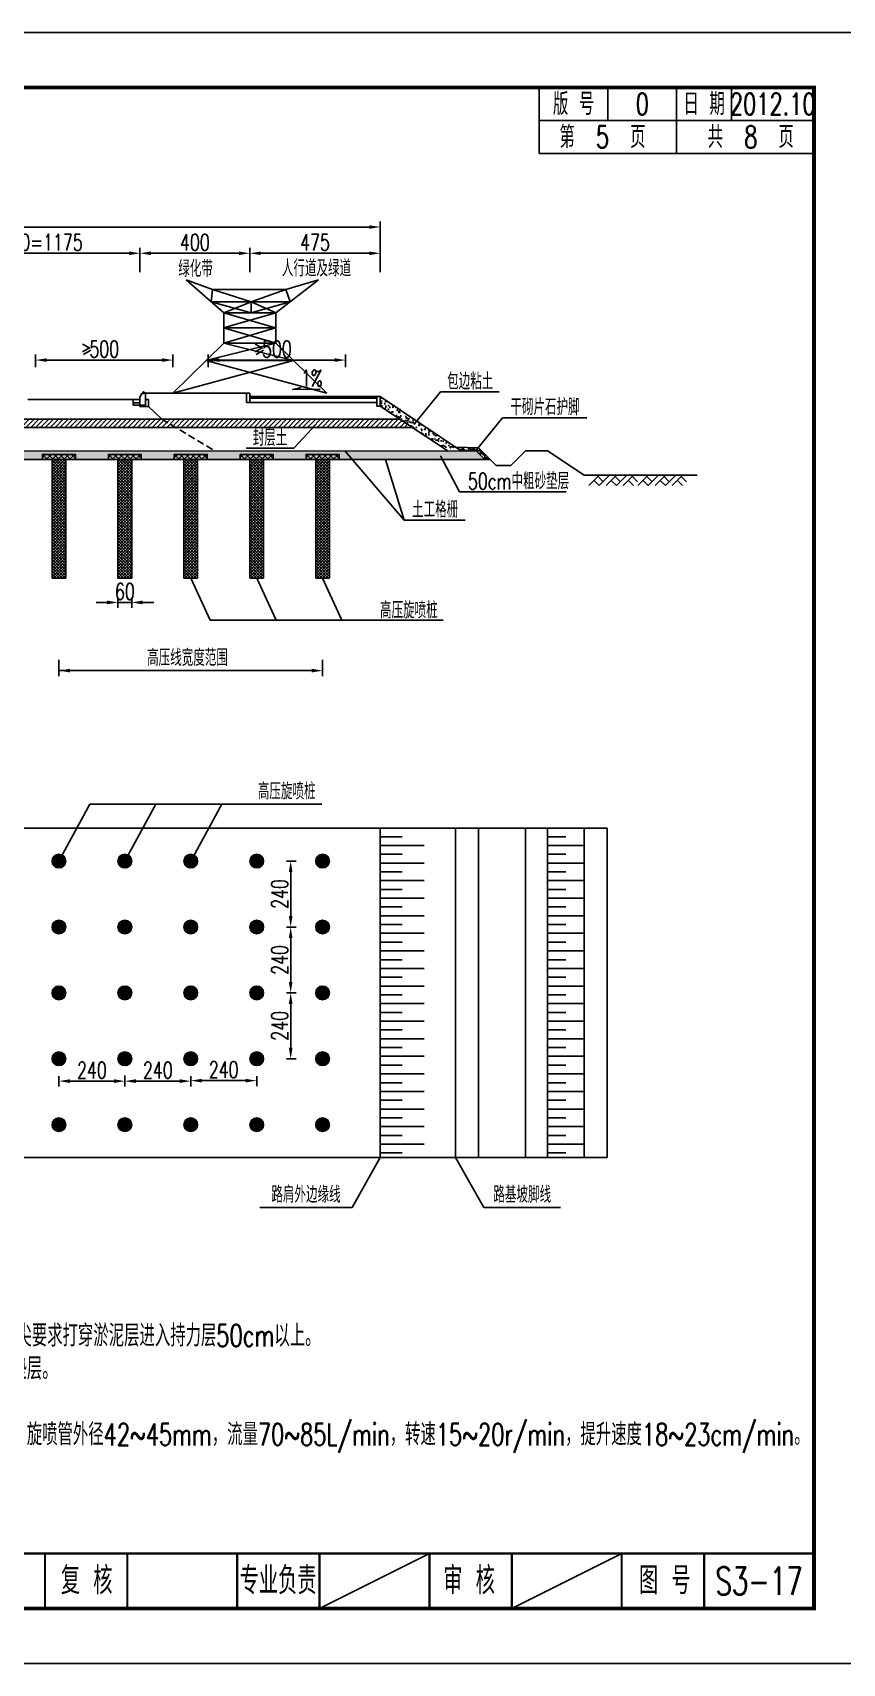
# Model space of a CAD drawing. Extents: x 216 to 3576, y 696 to 993.
# Drawn here: x 2163.7 to 2311.2, y 695.5 to 992.5 of the extents above; entities that cross this region are included whole.
import ezdxf
from ezdxf.enums import TextEntityAlignment as Align

# ---------------------------------------------------------------- set-up
doc = ezdxf.new("R2010")
doc.units = 0
doc.header["$LTSCALE"] = 5
doc.header["$PDMODE"] = 32
doc.header["$PDSIZE"] = 0.3
doc.linetypes.add('DASHED', pattern=[19.05, 12.7, -6.35])
doc.linetypes.add('RICAD_LTYPE1', pattern=[0])
doc.layers.get('0').update_dxf_attribs({"linetype": 'CONTINUOUS'})
doc.layers.get('DEFPOINTS').update_dxf_attribs({"linetype": 'RICAD_LTYPE1'})
for name, color, linetype in [('YOLLOW', 2, 'CONTINUOUS'), ('图框', 7, 'CONTINUOUS'), ('填充', 8, 'CONTINUOUS'), ('尺寸标注', 4, 'CONTINUOUS'), ('文字', 7, 'CONTINUOUS'), ('示坡线', 100, 'CONTINUOUS'), ('结构', 7, 'CONTINUOUS'), ('绿化', 3, 'CONTINUOUS'), ('道路结构', 7, 'CONTINUOUS')]:
    doc.layers.add(name, color=color, linetype=linetype)
doc.layers.add('标注', color=4, linetype='CONTINUOUS', lineweight=15)
doc.styles.get("Standard").update_dxf_attribs({"font": 'simplex1.shx', "width": 0.7, "bigfont": 'hztxt.shx'})
doc.dimstyles.new('比例1：200', dxfattribs={"dimtxt": 3, "dimasz": 2, "dimexe": 1, "dimexo": 1, "dimgap": 0.5, "dimtad": 1, "dimlfac": 20, "dimzin": 13, "dimdsep": 46, "dimtxsty": 'Standard', "dimcen": -0.09, "dimclrd": 256, "dimclre": 256, "dimclrt": 7, "dimaunit": 1, "dimadec": 0, "dimazin": 0, "dimtfac": 0.0005, "dimtix": 1, "dimtmove": 2, "dimatfit": 3, "dimfxl": 0, "dimtolj": 1, "dimtzin": 13, "dimarcsym": 0})
pattern_1 = [(45, (837.52273, 290.15606), (-0.26516504, 0.26516504), []), (135, (837.52273, 290.15606), (-0.26516504, -0.26516504), [])]

# ---------------------------------------------------------------- blocks, each defined once
blk = doc.blocks.new('*D7')
at = {"layer": 'DEFPOINTS', "color": 0}
for p in [(2183.29, 952.34), (2124.54, 947.89), (2183.29, 947.89)]:
    blk.add_point(p, dxfattribs=at)
at = {"layer": '标注', "lineweight": -2}
for p, q in [((2124.54, 948.89), (2124.54, 953.34)), ((2126.54, 952.34), (2181.29, 952.34)), ((2183.29, 948.89), (2183.29, 953.34))]:
    blk.add_line(p, q, dxfattribs=at)
at = {"layer": '标注'}
for points in [[(2126.54, 952.67), (2126.54, 952.01), (2124.54, 952.34)], [(2181.29, 952.67), (2181.29, 952.01), (2183.29, 952.34)]]:
    blk.add_solid(points, dxfattribs=at)
at = {"layer": '标注', "color": 7, "insert": (2153.91, 954.34), "char_height": 3, "attachment_point": 5}
blk.add_mtext('\\A1;50+2x350+375+50=1175', dxfattribs=at)
blk = doc.blocks.new('*D8')
at = {"layer": 'DEFPOINTS', "color": 0}
for p in [(2227.04, 957.12), (2002.04, 947.89), (2227.04, 947.89)]:
    blk.add_point(p, dxfattribs=at)
at = {"layer": '标注', "lineweight": -2}
for p, q in [((2002.04, 951.12), (2002.04, 958.12)), ((2004.04, 957.12), (2225.04, 957.12)), ((2227.04, 951.12), (2227.04, 958.12))]:
    blk.add_line(p, q, dxfattribs=at)
at = {"layer": '标注'}
for points in [[(2004.04, 957.45), (2004.04, 956.79), (2002.04, 957.12)], [(2225.04, 957.45), (2225.04, 956.79), (2227.04, 957.12)]]:
    blk.add_solid(points, dxfattribs=at)
at = {"layer": '标注', "color": 7, "insert": (2114.54, 959.12), "char_height": 3, "attachment_point": 5}
blk.add_mtext('\\A1;道路总宽45m', dxfattribs=at)
blk = doc.blocks.new('*D9')
at = {"layer": 'DEFPOINTS', "color": 0}
for p in [(2203.29, 952.34), (2203.29, 947.89), (2227.04, 947.89)]:
    blk.add_point(p, dxfattribs=at)
at = {"layer": '标注', "lineweight": -2}
for p, q in [((2203.29, 948.89), (2203.29, 953.34)), ((2225.04, 952.34), (2205.29, 952.34)), ((2227.04, 948.89), (2227.04, 953.34))]:
    blk.add_line(p, q, dxfattribs=at)
at = {"layer": '标注'}
for points in [[(2205.29, 952.67), (2205.29, 952.01), (2203.29, 952.34)], [(2225.04, 952.67), (2225.04, 952.01), (2227.04, 952.34)]]:
    blk.add_solid(points, dxfattribs=at)
at = {"layer": '标注', "color": 7, "insert": (2215.16, 954.34), "char_height": 3, "attachment_point": 5}
blk.add_mtext('\\A1;475', dxfattribs=at)
blk = doc.blocks.new('*D10')
at = {"layer": 'DEFPOINTS', "color": 0}
for p in [(2183.29, 952.34), (2183.29, 947.89), (2203.29, 947.89)]:
    blk.add_point(p, dxfattribs=at)
at = {"layer": '标注', "lineweight": -2}
for p, q in [((2183.29, 948.89), (2183.29, 953.34)), ((2201.29, 952.34), (2185.29, 952.34)), ((2203.29, 948.89), (2203.29, 953.34))]:
    blk.add_line(p, q, dxfattribs=at)
at = {"layer": '标注'}
for points in [[(2185.29, 952.67), (2185.29, 952.01), (2183.29, 952.34)], [(2201.29, 952.67), (2201.29, 952.01), (2203.29, 952.34)]]:
    blk.add_solid(points, dxfattribs=at)
at = {"layer": '标注', "color": 7, "insert": (2193.29, 954.34), "char_height": 3, "attachment_point": 5}
blk.add_mtext('\\A1;400', dxfattribs=at)
blk = doc.blocks.new('*D76')
at = {"layer": 'DEFPOINTS', "color": 0}
for p in [(2208.96, 841.64), (2208.96, 829.64), (2210.73, 829.64)]:
    blk.add_point(p, dxfattribs=at)
at = {"layer": '尺寸标注', "lineweight": -2}
for p, q in [((2209.96, 841.64), (2211.73, 841.64)), ((2210.73, 839.64), (2210.73, 831.64)), ((2209.96, 829.64), (2211.73, 829.64))]:
    blk.add_line(p, q, dxfattribs=at)
at = {"layer": '尺寸标注'}
for points in [[(2210.39, 839.64), (2211.06, 839.64), (2210.73, 841.64)], [(2210.39, 831.64), (2211.06, 831.64), (2210.73, 829.64)]]:
    blk.add_solid(points, dxfattribs=at)
at = {"layer": '尺寸标注', "color": 7, "insert": (2208.73, 835.64), "char_height": 3, "attachment_point": 5, "rotation": 90}
blk.add_mtext('\\A1;240', dxfattribs=at)
blk = doc.blocks.new('*D77')
at = {"layer": 'DEFPOINTS', "color": 0}
for p in [(2208.96, 829.64), (2208.96, 817.64), (2210.73, 817.64)]:
    blk.add_point(p, dxfattribs=at)
at = {"layer": '尺寸标注', "lineweight": -2}
for p, q in [((2209.96, 829.64), (2211.73, 829.64)), ((2210.73, 827.64), (2210.73, 819.64)), ((2209.96, 817.64), (2211.73, 817.64))]:
    blk.add_line(p, q, dxfattribs=at)
at = {"layer": '尺寸标注'}
for points in [[(2210.39, 827.64), (2211.06, 827.64), (2210.73, 829.64)], [(2210.39, 819.64), (2211.06, 819.64), (2210.73, 817.64)]]:
    blk.add_solid(points, dxfattribs=at)
at = {"layer": '尺寸标注', "color": 7, "insert": (2208.73, 823.64), "char_height": 3, "attachment_point": 5, "rotation": 90}
blk.add_mtext('\\A1;240', dxfattribs=at)
blk = doc.blocks.new('*D78')
at = {"layer": 'DEFPOINTS', "color": 0}
for p in [(2208.96, 817.64), (2208.96, 805.64), (2210.73, 805.64)]:
    blk.add_point(p, dxfattribs=at)
at = {"layer": '尺寸标注', "lineweight": -2}
for p, q in [((2209.96, 817.64), (2211.73, 817.64)), ((2210.73, 815.64), (2210.73, 807.64)), ((2209.96, 805.64), (2211.73, 805.64))]:
    blk.add_line(p, q, dxfattribs=at)
at = {"layer": '尺寸标注'}
for points in [[(2210.39, 815.64), (2211.06, 815.64), (2210.73, 817.64)], [(2210.39, 807.64), (2211.06, 807.64), (2210.73, 805.64)]]:
    blk.add_solid(points, dxfattribs=at)
at = {"layer": '尺寸标注', "color": 7, "insert": (2208.73, 811.64), "char_height": 3, "attachment_point": 5, "rotation": 90}
blk.add_mtext('\\A1;240', dxfattribs=at)
blk = doc.blocks.new('*D67')
at = {"layer": 'DEFPOINTS', "color": 0}
for p in [(2168.54, 803.47), (2180.54, 801.57), (2180.54, 801.57)]:
    blk.add_point(p, dxfattribs=at)
at = {"layer": '尺寸标注', "lineweight": -2}
for p, q in [((2168.54, 802.47), (2168.54, 800.57)), ((2180.54, 801.57), (2180.54, 802.57)), ((2170.54, 801.57), (2178.54, 801.57))]:
    blk.add_line(p, q, dxfattribs=at)
at = {"layer": '尺寸标注'}
for points in [[(2170.54, 801.91), (2170.54, 801.24), (2168.54, 801.57)], [(2178.54, 801.91), (2178.54, 801.24), (2180.54, 801.57)]]:
    blk.add_solid(points, dxfattribs=at)
at = {"layer": '尺寸标注', "color": 7, "insert": (2174.54, 803.57), "char_height": 3, "attachment_point": 5}
blk.add_mtext('\\A1;240', dxfattribs=at)
blk = doc.blocks.new('*D68')
at = {"layer": 'DEFPOINTS', "color": 0}
for p in [(2180.54, 803.47), (2192.54, 803.47), (2192.54, 801.57)]:
    blk.add_point(p, dxfattribs=at)
at = {"layer": '尺寸标注', "lineweight": -2}
for p, q in [((2180.54, 802.47), (2180.54, 800.57)), ((2192.54, 802.47), (2192.54, 800.57)), ((2182.54, 801.57), (2190.54, 801.57))]:
    blk.add_line(p, q, dxfattribs=at)
at = {"layer": '尺寸标注'}
for points in [[(2182.54, 801.91), (2182.54, 801.24), (2180.54, 801.57)], [(2190.54, 801.91), (2190.54, 801.24), (2192.54, 801.57)]]:
    blk.add_solid(points, dxfattribs=at)
at = {"layer": '尺寸标注', "color": 7, "insert": (2186.54, 803.57), "char_height": 3, "attachment_point": 5}
blk.add_mtext('\\A1;240', dxfattribs=at)
blk = doc.blocks.new('*D69')
at = {"layer": 'DEFPOINTS', "color": 0}
for p in [(2192.54, 803.47), (2204.54, 803.47), (2204.54, 801.66)]:
    blk.add_point(p, dxfattribs=at)
at = {"layer": '尺寸标注', "lineweight": -2}
for p, q in [((2192.54, 802.47), (2192.54, 800.66)), ((2204.54, 802.47), (2204.54, 800.66)), ((2194.54, 801.66), (2202.54, 801.66))]:
    blk.add_line(p, q, dxfattribs=at)
at = {"layer": '尺寸标注'}
for points in [[(2194.54, 801.99), (2194.54, 801.33), (2192.54, 801.66)], [(2202.54, 801.99), (2202.54, 801.33), (2204.54, 801.66)]]:
    blk.add_solid(points, dxfattribs=at)
at = {"layer": '尺寸标注', "color": 7, "insert": (2198.54, 803.66), "char_height": 3, "attachment_point": 5}
blk.add_mtext('\\A1;240', dxfattribs=at)
blk = doc.blocks.new('series')
at = {"width": 0.75}
for tag, height, p in [('页码', 4, (-35, -19)), ('图名', 5, (-220, -282)), ('图号', 5, (-20, -282))]:
    blk.add_attdef(tag, text='', height=height, dxfattribs=at).set_placement(p, align=Align.MIDDLE_CENTER)
blk = doc.blocks.new('*D118')
at = {"layer": 'DEFPOINTS', "color": 0}
for p in [(2179.29, 890.67), (2181.79, 890.67), (2181.79, 888.75)]:
    blk.add_point(p, dxfattribs=at)
at = {"layer": '尺寸标注', "lineweight": -2}
for p, q in [((2177.29, 888.75), (2175.29, 888.75)), ((2179.29, 889.67), (2179.29, 887.75)), ((2179.29, 888.75), (2181.79, 888.75)), ((2181.79, 889.67), (2181.79, 887.75)), ((2183.79, 888.75), (2185.79, 888.75))]:
    blk.add_line(p, q, dxfattribs=at)
at = {"layer": '尺寸标注'}
for points in [[(2177.29, 889.09), (2177.29, 888.42), (2179.29, 888.75)], [(2183.79, 889.09), (2183.79, 888.42), (2181.79, 888.75)]]:
    blk.add_solid(points, dxfattribs=at)
at = {"layer": '尺寸标注', "color": 7, "insert": (2180.54, 890.75), "char_height": 3, "attachment_point": 5}
blk.add_mtext('\\A1;60', dxfattribs=at)
blk = doc.blocks.new('*D142')
at = {"layer": 'DEFPOINTS', "color": 0}
for p in [(2164.29, 932.89), (2164.29, 930.6), (2189.29, 930.6)]:
    blk.add_point(p, dxfattribs=at)
at = {"layer": '尺寸标注', "lineweight": -2}
for p, q in [((2164.29, 931.6), (2164.29, 933.89)), ((2187.29, 932.89), (2166.29, 932.89)), ((2189.29, 931.6), (2189.29, 933.89))]:
    blk.add_line(p, q, dxfattribs=at)
at = {"layer": '尺寸标注'}
for points in [[(2166.29, 933.22), (2166.29, 932.56), (2164.29, 932.89)], [(2187.29, 933.22), (2187.29, 932.56), (2189.29, 932.89)]]:
    blk.add_solid(points, dxfattribs=at)
at = {"layer": '尺寸标注', "color": 7, "insert": (2176.79, 934.89), "char_height": 3, "attachment_point": 5}
blk.add_mtext('\\A1;500', dxfattribs=at)
blk = doc.blocks.new('*D143')
at = {"layer": 'DEFPOINTS', "color": 0}
for p in [(2195.72, 932.89), (2195.72, 930.6), (2220.72, 930.6)]:
    blk.add_point(p, dxfattribs=at)
at = {"layer": '尺寸标注', "lineweight": -2}
for p, q in [((2195.72, 931.6), (2195.72, 933.89)), ((2218.72, 932.89), (2197.72, 932.89)), ((2220.72, 931.6), (2220.72, 933.89))]:
    blk.add_line(p, q, dxfattribs=at)
at = {"layer": '尺寸标注'}
for points in [[(2197.72, 933.22), (2197.72, 932.56), (2195.72, 932.89)], [(2218.72, 933.22), (2218.72, 932.56), (2220.72, 932.89)]]:
    blk.add_solid(points, dxfattribs=at)
at = {"layer": '尺寸标注', "color": 7, "insert": (2208.22, 934.89), "char_height": 3, "attachment_point": 5}
blk.add_mtext('\\A1;500', dxfattribs=at)
blk = doc.blocks.new('电塔')
at = {"layer": '填充'}
for p, q in [((1262.96, 651.62), (1269.8, 645.66)), ((1262.96, 651.62), (1267.75, 649.9)), ((1279.28, 645.66), (1287.07, 651.62)), ((1281.08, 649.9), (1287.07, 651.62)), ((1267.75, 649.9), (1267.52, 647.65)), ((1267.52, 647.65), (1281.87, 647.65)), ((1267.52, 647.65), (1274.78, 645.66)), ((1267.75, 649.9), (1281.08, 649.9)), ((1267.75, 649.9), (1274.78, 647.65)), ((1274.78, 647.65), (1269.8, 645.66)), ((1274.78, 647.65), (1281.08, 649.9)), ((1274.78, 647.65), (1274.78, 645.66)), ((1274.78, 647.65), (1279.28, 645.66)), ((1281.87, 647.65), (1274.78, 645.66)), ((1281.08, 649.9), (1281.87, 647.65)), ((1279.28, 645.66), (1269.75, 642.89)), ((1269.8, 640.12), (1269.8, 645.66)), ((1269.8, 645.66), (1279.28, 645.66)), ((1269.8, 645.66), (1279.23, 642.89)), ((1279.28, 640.12), (1279.28, 645.66)), ((1269.75, 642.89), (1279.23, 642.89)), ((1269.75, 642.89), (1279.23, 642.89)), ((1269.75, 642.89), (1279.28, 640.12)), ((1279.23, 642.89), (1269.8, 640.12)), ((1269.8, 640.12), (1260.54, 631.03)), ((1279.28, 640.12), (1266.56, 636.94)), ((1279.28, 640.12), (1269.8, 640.12)), ((1269.8, 640.12), (1282.51, 636.94)), ((1279.28, 640.12), (1288.54, 631.03)), ((1279.28, 640.12), (1279.28, 640.12)), ((1282.51, 636.94), (1260.54, 631.03)), ((1266.56, 636.94), (1282.51, 636.94)), ((1266.56, 636.94), (1288.54, 631.03))]:
    blk.add_line(p, q, dxfattribs=at)
blk = doc.blocks.new('123')
at = {"color": 7}
blk.add_lwpolyline([(635.99, 695.53), (635.99, 992.53), (215.99, 992.53), (215.99, 695.53)], close=True, dxfattribs=at)

msp = doc.modelspace()

# ---------------------------------------------------------------- hatches: boundary and pattern name
at = {"layer": 'YOLLOW'}
h = msp.add_hatch(dxfattribs=at)
h.set_pattern_fill('AR-CONC', color=256, scale=0.25, style=0)
h.set_pattern_definition([(130, (2964.0563, 290.156), (-1.7931505, -0.1568803), [0.1875, -2.0625]), (185, (2964.0563, 290.156), (0.3468783, 1.8804803), [0.15, -1.65]), (79.5486, (2963.9069, 290.143), (-1.4462735, 1.723599), [0.1593505, -1.7528553]), (133.8158, (2964.0563, 290.656), (-2.6681026, -0.4137975), [0.28125, -3.09375]), (83.3644, (2963.834, 290.6216), (-2.336657, 2.435295), [0.239026, -2.6292825]), (188.8158, (2964.0563, 290.656), (-2.336655, 2.4352965), [0.225, -2.475]), (159, (2963.8063, 290.531), (-1.4922676, -1.0065472), [0.1875, -2.0625]), (214, (2963.8063, 290.531), (-0.6082883, 1.812875), [0.15, -1.65]), (108.5486, (2963.682, 290.4472), (-2.1005566, 0.8063262), [0.1593505, -1.7528553]), (142.5, (2964.0563, 290.15606), (-0.03039964, 0.83223463), [0, -1.63, 0, -1.675, 0, -1.65625]), (172.5, (2964.0563, 290.1561), (-0.65767384, 0.9860293), [0, -0.955, 0, -1.5925, 0, -0.63125]), (212.5, (2964.6138, 290.15606), (-1.3345561, -0.0563872), [0, -0.625, 0, -1.95, 0, -2.5875]), (222.5, (2964.8638, 290.156), (-1.4579654, 0.2502625), [0, -0.8125, 0, -1.295, 0, -1.8375])])
h.paths.add_polyline_path([(2227.03698, 926.25263), (2241.9771, 916.29255), (2239.36973, 916.29485), (2227.03698, 924.51669)])
h = msp.add_hatch(dxfattribs=at)
h.set_pattern_fill('ANSI31', color=256, scale=5, style=0)
h.set_pattern_definition([(45, (429.02226, 299.05916), (-0.44194174, 0.44194174), [])])
h.paths.add_polyline_path([(2120.6156, 922.134), (2119.02521, 920.634), (2232.86101, 920.634), (2230.61101, 922.134)])
h = msp.add_hatch(dxfattribs=at)
h.set_pattern_fill('AR-SAND', color=256, style=0)
h.set_pattern_definition([(37.5, (429.0223, 299.0592), (-0.0629934, 1.9268238), [0, -1.52, 0, -1.7, 0, -1.625]), (7.5, (429.0223, 299.0592), (1.7697767, 2.822146), [0, -0.82, 0, -1.37, 0, -0.525]), (327.5, (427.7923, 299.0592), (3.1141419, 0.005659), [0, -0.5, 0, -1.8, 0, -2.35]), (317.5, (427.7923, 299.0592), (3.0061266, 0.8776756), [0, -0.25, 0, -1.18, 0, -1.35])])
edge = h.paths.add_edge_path()
edge.add_line((2114.53698, 916.40087), (2114.53698, 914.77074))
edge.add_line((2114.53698, 914.77074), (2246.05477, 914.77074))
edge.add_line((2246.05477, 914.77074), (2244.53522, 916.29029))
edge.add_line((2244.53522, 916.29029), (2114.5327, 916.40491))
h = msp.add_hatch(dxfattribs=at)
h.set_pattern_fill('ANSI37', color=256, scale=3, style=0)
h.set_pattern_definition(pattern_1)
h.paths.add_polyline_path([(2167.28698, 914.77074), (2167.28698, 893.17074), (2169.78698, 893.17074), (2169.78698, 914.77074)])
h = msp.add_hatch(dxfattribs=at)
h.set_pattern_fill('ANSI37', color=256, scale=3, style=0)
h.set_pattern_definition(pattern_1)
h.paths.add_polyline_path([(2179.28698, 914.77074), (2179.28698, 893.17074), (2181.78698, 893.17074), (2181.78698, 914.77074)])
h = msp.add_hatch(dxfattribs=at)
h.set_pattern_fill('ANSI37', color=256, scale=3, style=0)
h.set_pattern_definition(pattern_1)
h.paths.add_polyline_path([(2191.28698, 914.77074), (2191.28698, 893.17074), (2193.78698, 893.17074), (2193.78698, 914.77074)])
h = msp.add_hatch(dxfattribs=at)
h.set_pattern_fill('ANSI37', color=256, scale=3, style=0)
h.set_pattern_definition([(45, (849.52273, 290.15606), (-0.26516504, 0.26516504), []), (135, (849.52273, 290.15606), (-0.26516504, -0.26516504), [])])
h.paths.add_polyline_path([(2203.28698, 914.77074), (2203.28698, 893.17074), (2205.78698, 893.17074), (2205.78698, 914.77074)])
h = msp.add_hatch(dxfattribs=at)
h.set_pattern_fill('ANSI37', color=256, scale=3, style=0)
h.set_pattern_definition([(45, (861.52273, 290.15606), (-0.26516504, 0.26516504), []), (135, (861.52273, 290.15606), (-0.26516504, -0.26516504), [])])
h.paths.add_polyline_path([(2215.28698, 914.77074), (2215.28698, 893.17074), (2217.78698, 893.17074), (2217.78698, 914.77074)])
h = msp.add_hatch(dxfattribs=at)
h.set_pattern_fill('GRAVEL', color=256, scale=2, style=0)
h.set_pattern_definition([(311.9872, (2962.6163, 292.15606), (15.999996464, -18.000002683), [0.269072, -26.638176]), (355.0303, (2962.7963, 291.95606), (-24.000002103, 1.999982614), [0.461736, -45.71185]), (47.4896, (2963.2563, 291.91606), (-19.999981437, -22.000017348), [0.325576, -32.232064]), (272.7263, (2964.0363, 291.41606), (-1.999992035, 40.00000059), [0.420476, -41.627116]), (247.1663, (2964.0563, 290.99606), (10.000019811, 23.999992824), [0.41231, -40.818746]), (182.7263, (2963.8963, 290.61606), (40.00000059, 1.999992035), [0.420476, -41.627116]), (142.3058, (2963.4763, 290.59606), (26.000014691, -19.9999808103), [0.556058, -55.049698]), (107.7447, (2963.0363, 290.93606), (-14.0000215254, 43.9999924625), [0.524976, -51.972642]), (58.5704, (2962.8763, 291.43606), (16.000016468, 25.999990073), [0.4219, -41.768146]), (4.7636, (2963.0963, 291.79606), (-22.000001893, -1.999983065), [0.481664, -23.601526]), (317.6026, (2963.5763, 291.836057), (24.000014702, -21.999984164), [0.622896, -61.66675]), (41.1859, (2962.0563, 291.39606), (14.000005894, 11.999994627), [0.212602, -21.047688]), (8.5308, (2962.2163, 291.53606), (-25.99999657, -4.00001582), [0.404474, -40.043022]), (315, (2962.6163, 291.596), (-2e-14, -2.0000006), [0.282842, -2.545584]), (336.8014, (2962.7563, 291.83606), (-9.99999946, 4.00000265), [0.152316, -15.07923]), (248.1986, (2962.8963, 291.77606), (1.99999982, 6.00000055), [0.215406, -10.554924]), (149.0362, (2962.8163, 291.57606), (-5.99999604, 4.00000497), [0.349858, -11.312046]), (18.4349, (2962.5163, 291.75606), (-4.00000087, -1.9999968), [0.252982, -6.071574]), (163.6105, (2964.0563, 291.77606), (-20.000004397, 5.99998542), [0.3544, -35.08569]), (109.6538, (2963.7163, 291.87606), (7.999990495, -22.000004271), [0.297322, -29.434816]), (246.8014, (2962.5163, 292.15606), (4.00000265, 9.99999946), [0.30463, -14.926916]), (196.3895, (2962.3963, 291.87606), (20.000004397, 5.99998542), [0.3544, -35.08569]), (200.556, (2964.0563, 290.53606), (10.00000369, 3.99999199), [0.34176, -16.746248]), (245.2249, (2963.7363, 290.41606), (9.999984378, 22.000006844), [0.286356, -28.349286]), (113.1986, (2962.4963, 290.15606), (-4.00000265, 9.99999946), [0.30463, -14.926916]), (162.646, (2962.3763, 290.43606), (26.000004038, -7.999989005), [0.335262, -33.190848]), (110.556, (2963.4763, 290.15606), (3.99999199, -10.00000369), [0.17088, -16.917128]), (78.6901, (2962.6163, 290.15606), (1.99999526, 8.0000015), [0.10198, -10.096058]), (14.0362, (2962.6363, 290.25606), (-6.0000011, -1.99999611), [0.41231, -7.8339]), (353.991, (2963.0363, 290.35606), (-19.999999502, 1.999998635), [0.3821, -37.827846]), (236.3099, (2962.8163, 291.39606), (2.00000267, 3.9999991), [0.288444, -6.922658]), (186.8428, (2962.6563, 291.15606), (-33.999998731, -4.000015996), [0.503588, -49.855126]), (119.0546, (2962.1563, 291.09606), (8.000000054, -14.00000077), [0.205912, -20.385348]), (90, (2962.0563, 291.276), (2, 2), [0.12, -1.88]), (59.7436, (2963.0763, 290.41606), (-7.999989774, -14.000004912), [0.277848, -27.50704]), (131.9872, (2963.2163, 290.65606), (-15.999996464, 18.000002683), [0.538144, -26.369104]), (180, (2962.8563, 291.056), (-2, 2), [0.52, -1.48]), (214.6952, (2962.3363, 291.05606), (19.999988518, 14.00001722), [0.316228, -31.306548]), (285.9454, (2962.0763, 290.87606), (1.99999978, -8.00000025), [0.291204, -14.269016]), (332.354, (2962.1563, 290.59606), (37.999991614, -20.000015426), [0.47413, -46.938948]), (4.5739, (2962.5763, 290.37606), (26.0000011166, 1.999989602), [0.501598, -49.658148])])
h.paths.add_polyline_path([(2247.07983, 914.77074), (2246.05494, 914.77074), (2244.53538, 916.29029), (2241.9771, 916.29255), (2240.87614, 917.02652), (2244.92559, 916.92496)])
at = {"layer": '尺寸标注'}
h = msp.add_hatch(dxfattribs=at)
h.set_pattern_fill('ANSI37', color=8, scale=6, style=0)
h.set_pattern_definition([(45, (945.5227, 290.15606), (-0.5303301, 0.5303301), []), (135, (945.5227, 290.15606), (-0.5303301, -0.5303301), [])])
h.paths.add_polyline_path([(2165.53698, 914.77074), (2171.53698, 914.77074), (2171.53615, 915.70674), (2165.53698, 915.70674)])
h = msp.add_hatch(dxfattribs=at)
h.set_pattern_fill('ANSI37', color=8, scale=6, style=0)
h.set_pattern_definition([(45, (957.5227, 290.15606), (-0.5303301, 0.5303301), []), (135, (957.5227, 290.15606), (-0.5303301, -0.5303301), [])])
h.paths.add_polyline_path([(2177.53698, 914.77074), (2183.53698, 914.77074), (2183.53615, 915.70674), (2177.53698, 915.70674)])
h = msp.add_hatch(dxfattribs=at)
h.set_pattern_fill('ANSI37', color=8, scale=6, style=0)
h.set_pattern_definition([(45, (969.5227, 290.15606), (-0.5303301, 0.5303301), []), (135, (969.5227, 290.15606), (-0.5303301, -0.5303301), [])])
h.paths.add_polyline_path([(2189.53698, 914.77074), (2195.53698, 914.77074), (2195.53615, 915.70674), (2189.53698, 915.70674)])
h = msp.add_hatch(dxfattribs=at)
h.set_pattern_fill('ANSI37', color=8, scale=6, style=0)
h.set_pattern_definition([(45, (981.5227, 290.15606), (-0.5303301, 0.5303301), []), (135, (981.5227, 290.15606), (-0.5303301, -0.5303301), [])])
h.paths.add_polyline_path([(2201.53698, 914.77074), (2207.53698, 914.77074), (2207.53615, 915.70674), (2201.53698, 915.70674)])
h = msp.add_hatch(dxfattribs=at)
h.set_pattern_fill('ANSI37', color=8, scale=6, style=0)
h.set_pattern_definition([(45, (993.5227, 290.15606), (-0.5303301, 0.5303301), []), (135, (993.5227, 290.15606), (-0.5303301, -0.5303301), [])])
h.paths.add_polyline_path([(2213.53698, 914.77074), (2219.53698, 914.77074), (2219.53615, 915.70674), (2213.53698, 915.70674)])
h = msp.add_hatch(color=2, dxfattribs=at)
edge = h.paths.add_edge_path()
edge.add_arc((2168.53698, 841.64027), 1.25, 0, 360)
h = msp.add_hatch(color=2, dxfattribs=at)
edge = h.paths.add_edge_path()
edge.add_arc((2180.53698, 841.64027), 1.25, 0, 360)
h = msp.add_hatch(color=2, dxfattribs=at)
edge = h.paths.add_edge_path()
edge.add_arc((2192.53698, 841.64027), 1.25, 0, 360)
h = msp.add_hatch(color=2, dxfattribs=at)
edge = h.paths.add_edge_path()
edge.add_arc((2204.53698, 841.64027), 1.25, 0, 360)
h = msp.add_hatch(color=2, dxfattribs=at)
edge = h.paths.add_edge_path()
edge.add_arc((2216.53698, 841.64027), 1.25, 0, 360)
h = msp.add_hatch(color=2, dxfattribs=at)
edge = h.paths.add_edge_path()
edge.add_arc((2168.53698, 829.64027), 1.25, 0, 360)
h = msp.add_hatch(color=2, dxfattribs=at)
edge = h.paths.add_edge_path()
edge.add_arc((2180.53698, 829.64027), 1.25, 0, 360)
h = msp.add_hatch(color=2, dxfattribs=at)
edge = h.paths.add_edge_path()
edge.add_arc((2192.53698, 829.64027), 1.25, 0, 360)
h = msp.add_hatch(color=2, dxfattribs=at)
edge = h.paths.add_edge_path()
edge.add_arc((2204.53698, 829.64027), 1.25, 0, 360)
h = msp.add_hatch(color=2, dxfattribs=at)
edge = h.paths.add_edge_path()
edge.add_arc((2216.53698, 829.64027), 1.25, 0, 360)
h = msp.add_hatch(color=2, dxfattribs=at)
edge = h.paths.add_edge_path()
edge.add_arc((2168.53698, 817.64027), 1.25, 0, 360)
h = msp.add_hatch(color=2, dxfattribs=at)
edge = h.paths.add_edge_path()
edge.add_arc((2180.53698, 817.64027), 1.25, 0, 360)
h = msp.add_hatch(color=2, dxfattribs=at)
edge = h.paths.add_edge_path()
edge.add_arc((2192.53698, 817.64027), 1.25, 0, 360)
h = msp.add_hatch(color=2, dxfattribs=at)
edge = h.paths.add_edge_path()
edge.add_arc((2204.53698, 817.64027), 1.25, 0, 360)
h = msp.add_hatch(color=2, dxfattribs=at)
edge = h.paths.add_edge_path()
edge.add_arc((2216.53698, 817.64027), 1.25, 0, 360)
h = msp.add_hatch(color=2, dxfattribs=at)
edge = h.paths.add_edge_path()
edge.add_arc((2168.53698, 805.64027), 1.25, 0, 360)
h = msp.add_hatch(color=2, dxfattribs=at)
edge = h.paths.add_edge_path()
edge.add_arc((2180.53698, 805.64027), 1.25, 0, 360)
h = msp.add_hatch(color=2, dxfattribs=at)
edge = h.paths.add_edge_path()
edge.add_arc((2192.53698, 805.64027), 1.25, 0, 360)
h = msp.add_hatch(color=2, dxfattribs=at)
edge = h.paths.add_edge_path()
edge.add_arc((2204.53698, 805.64027), 1.25, 0, 360)
h = msp.add_hatch(color=2, dxfattribs=at)
edge = h.paths.add_edge_path()
edge.add_arc((2216.53698, 805.64027), 1.25, 0, 360)
h = msp.add_hatch(color=2, dxfattribs=at)
edge = h.paths.add_edge_path()
edge.add_arc((2168.53698, 793.64027), 1.25, 0, 360)
h = msp.add_hatch(color=2, dxfattribs=at)
edge = h.paths.add_edge_path()
edge.add_arc((2180.53698, 793.64027), 1.25, 0, 360)
h = msp.add_hatch(color=2, dxfattribs=at)
edge = h.paths.add_edge_path()
edge.add_arc((2192.53698, 793.64027), 1.25, 0, 360)
h = msp.add_hatch(color=2, dxfattribs=at)
edge = h.paths.add_edge_path()
edge.add_arc((2204.53698, 793.64027), 1.25, 0, 360)
h = msp.add_hatch(color=2, dxfattribs=at)
edge = h.paths.add_edge_path()
edge.add_arc((2216.53698, 793.64027), 1.25, 0, 360)

# ---------------------------------------------------------------- linework, layer by layer
for p, q in [((2183.64083, 926.80741), (2183.31956, 926.2414)), ((2184.30975, 926.934), (2183.85825, 926.934)), ((2184.30975, 926.934), (2184.30975, 924.684)), ((2164.53698, 925.684), (2162.87621, 925.684)), ((2165.78698, 925.684), (2164.53698, 925.684)), ((2164.53698, 925.684), (2183.28698, 925.684)), ((2182.03698, 925.684), (2182.03698, 925.484)), ((2182.03698, 925.684), (2182.03698, 924.684)), ((2182.03698, 925.484), (2182.03698, 925.284)), ((2183.28698, 925.084), (2182.03698, 925.084)), ((2183.28698, 924.684), (2182.03698, 924.684)), ((2183.28308, 924.65424), (2183.28308, 924.65424)), ((2183.28698, 926.11799), (2183.28698, 924.434)), ((2183.28698, 925.684), (2183.28698, 924.434)), ((2184.30975, 924.684), (2183.28698, 924.684)), ((2184.82878, 924.434), (2183.28698, 924.434)), ((2184.82878, 925.684), (2184.30975, 925.684)), ((2184.82878, 925.684), (2184.30975, 925.684)), ((2184.82878, 925.684), (2184.82878, 924.434)), ((2184.82878, 924.434), (2187.25015, 922.134)), ((2227.03698, 926.25263), (2203.28698, 926.25263)), ((2226.43698, 925.95263), (2203.28698, 925.95263)), ((2226.43698, 925.15263), (2203.28698, 925.15263)), ((2241.85148, 916.29266), (2227.03698, 926.25263)), ((2239.36973, 916.29485), (2227.03698, 924.51669)), ((2120.6156, 922.134), (2230.61101, 922.134)), ((2119.02521, 920.634), (2232.86101, 920.634)), ((2250.82597, 913.68708), (2253.48847, 916.34958)), ((2253.48847, 916.34958), (2257.48847, 916.34958)), ((2264.15807, 911.90319), (2257.48847, 916.34958)), ((2248.16347, 913.68708), (2250.82597, 913.68708)), ((2264.15807, 911.90319), (2284.72049, 911.90319)), ((2240.75542, 847.64027), (2240.75542, 787.64027)), ((2244.92559, 847.64027), (2244.92559, 787.64027)), ((2253.48847, 847.64027), (2253.48847, 787.64027)), ((2257.48847, 847.64027), (2257.48847, 787.64027)), ((2264.15807, 847.64027), (2264.15807, 787.64027)), ((2268.3282, 847.64027), (2268.3282, 787.64027))]:
    msp.add_line(p, q)
at = {"linetype": 'Continuous'}
for p, q in [((2165.78698, 925.684), (2165.78698, 925.684)), ((2183.28698, 924.584), (2183.28698, 924.584))]:
    msp.add_line(p, q, dxfattribs=at)
at = {"color": 2}
for p, q in [((2220.62009, 916.31138), (2231.41287, 903.74514)), ((2231.41287, 903.74514), (2228.01242, 914.7911)), ((2237.9766, 915.42714), (2241.47599, 908.8647)), ((2241.47599, 908.8647), (2260.89732, 908.8647)), ((2231.41287, 903.74514), (2242.52084, 903.74514)), ((2174.18662, 851.98146), (2168.53698, 841.64027)), ((2174.18662, 851.98146), (2216.40714, 851.98146)), ((2186.18662, 851.98146), (2180.53698, 841.64027)), ((2198.18662, 851.98146), (2192.53698, 841.64027)), ((2221.91376, 778.53601), (2227.03698, 787.64027)), ((2245.87864, 778.53601), (2240.75542, 787.64027)), ((2205.1039, 778.53601), (2221.91376, 778.53601)), ((2259.8551, 778.53601), (2245.87864, 778.53601))]:
    msp.add_line(p, q, dxfattribs=at)
at = {"color": 7}
msp.add_lwpolyline([(2216.07004, 927.61315), (2211.10483, 927.51385), (2212.62063, 927.90305)], dxfattribs=at)
at = {"linetype": 'DASHED', "ltscale": 0.02}
msp.add_lwpolyline([(2187.25015, 922.134), (2196.95392, 916.33225)], dxfattribs=at)
msp.add_lwpolyline([(2240.75542, 917.02955), (2244.92559, 916.92496), (2248.16347, 913.68708)])
for centre in [(2168.53698, 841.64027), (2180.53698, 841.64027), (2192.53698, 841.64027), (2204.53698, 841.64027), (2216.53698, 841.64027), (2168.53698, 829.64027), (2180.53698, 829.64027), (2192.53698, 829.64027), (2204.53698, 829.64027), (2216.53698, 829.64027), (2168.53698, 817.64027), (2180.53698, 817.64027), (2192.53698, 817.64027), (2204.53698, 817.64027), (2216.53698, 817.64027), (2168.53698, 805.64027), (2180.53698, 805.64027), (2192.53698, 805.64027), (2204.53698, 805.64027), (2216.53698, 805.64027), (2168.53698, 793.64027), (2180.53698, 793.64027), (2192.53698, 793.64027), (2204.53698, 793.64027), (2216.53698, 793.64027)]:
    msp.add_circle(centre, 1.25)
for centre, start, end in [((2183.85825, 926.684), 90, 150.4200381), ((2183.53698, 926.11799), 150.4200381, 180)]:
    msp.add_arc(centre, 0.25, start, end)
msp.add_point((2183.93366, 926.934))
at = {"layer": 'YOLLOW'}
for p, q in [((2238.01862, 927.10749), (2233.29398, 921.30768)), ((2238.01862, 927.10749), (2248.69555, 927.10749)), ((2211.29828, 916.82935), (2215.35731, 921.24122)), ((2249.26989, 922.35348), (2244.54526, 916.55367)), ((2249.26989, 922.35348), (2264.62571, 922.35348)), ((2211.29828, 916.82935), (2202.63169, 916.82935)), ((2266.91179, 911.90319), (2265.03679, 910.02819)), ((2268.78679, 911.90319), (2266.91179, 910.02819)), ((2270.03679, 911.90319), (2268.16179, 910.02819)), ((2271.91179, 911.90319), (2270.03679, 910.02819)), ((2273.16179, 911.90319), (2271.28679, 910.02819)), ((2275.82227, 911.90319), (2273.94727, 910.02819)), ((2277.69727, 911.90319), (2275.82227, 910.02819)), ((2278.94727, 911.90319), (2277.07227, 910.02819)), ((2280.82227, 911.90319), (2278.94727, 910.02819)), ((2282.07227, 911.90319), (2280.19727, 910.02819)), ((2266.91179, 910.02819), (2265.97429, 910.96569)), ((2267.61889, 910.73529), (2266.68139, 911.67279)), ((2270.03679, 910.02819), (2269.09929, 910.96569)), ((2270.74389, 910.73529), (2269.80639, 911.67279)), ((2273.16179, 910.02819), (2272.22429, 910.96569)), ((2273.86889, 910.73529), (2272.93139, 911.67279)), ((2275.82227, 910.02819), (2274.88477, 910.96569)), ((2276.52938, 910.73529), (2275.59188, 911.67279)), ((2278.94727, 910.02819), (2278.00977, 910.96569)), ((2279.65438, 910.73529), (2278.71688, 911.67279)), ((2282.07227, 910.02819), (2281.13477, 910.96569)), ((2282.77938, 910.73529), (2281.84188, 911.67279)), ((2139.31773, 847.64027), (2268.3282, 847.64027)), ((2268.3282, 787.64027), (2139.31773, 787.64027))]:
    msp.add_line(p, q, dxfattribs=at)
at = {"layer": '图框'}
for p, q in [((2255.99162, 970.52876), (2255.99162, 982.52876)), ((2268.49162, 976.52876), (2268.49162, 982.52876)), ((2280.99162, 976.52876), (2280.99162, 982.52876)), ((2290.99162, 976.52876), (2290.99162, 982.52876)), ((2255.99162, 976.52876), (2305.99162, 976.52876)), ((2280.99162, 970.52876), (2280.99162, 976.52876)), ((2255.99162, 970.52876), (2305.99162, 970.52876)), ((2215.99162, 705.52876), (2235.99162, 715.52876)), ((2270.99162, 715.52876), (2250.99162, 705.52876))]:
    msp.add_line(p, q, dxfattribs=at)
for points, const_width in [([(2305.99162, 982.52876), (1925.99162, 982.52876), (1925.99162, 705.52876), (2305.99162, 705.52876), (2305.99162, 982.52876)], 0.7), ([(1925.99162, 715.52876), (2305.99162, 715.52876)], 0.4), ([(2165.99162, 705.52876), (2165.99162, 715.52876)], 0.4), ([(2180.99162, 705.52876), (2180.99162, 715.52876)], 0.4), ([(2200.99162, 705.52876), (2200.99162, 715.52876)], 0.4), ([(2200.99162, 705.52876), (2200.99162, 715.52876)], 0.4), ([(2215.99162, 705.52876), (2215.99162, 715.52876)], 0.4), ([(2235.99162, 705.52876), (2235.99162, 715.52876)], 0.4), ([(2250.99162, 705.52876), (2250.99162, 715.52876)], 0.4), ([(2270.99162, 705.52876), (2270.99162, 715.52876)], 0.4), ([(2285.99162, 705.52876), (2285.99162, 715.52876)], 0.4)]:
    msp.add_lwpolyline(points, dxfattribs=dict(at, const_width=const_width))
at = {"layer": '尺寸标注', "color": 1}
for p, q in [((2114.53698, 916.40491), (2244.53522, 916.29029)), ((2114.53698, 914.77074), (2247.07981, 914.77074)), ((2244.53522, 916.29029), (2246.05477, 914.77074))]:
    msp.add_line(p, q, dxfattribs=at)
at = {"layer": '尺寸标注'}
for p, q in [((2168.53698, 878.27306), (2168.53698, 875.3338)), ((2168.53698, 876.3338), (2214.53698, 876.3338)), ((2216.53698, 878.27306), (2216.53698, 875.3338))]:
    msp.add_line(p, q, dxfattribs=at)
for points in [[(2165.53698, 914.77074), (2171.53698, 914.77074), (2171.53615, 915.70674), (2165.53698, 915.70674), (2165.53698, 914.77074)], [(2177.53698, 914.77074), (2183.53698, 914.77074), (2183.53615, 915.70674), (2177.53698, 915.70674), (2177.53698, 914.77074)], [(2189.53698, 914.77074), (2195.53698, 914.77074), (2195.53615, 915.70674), (2189.53698, 915.70674), (2189.53698, 914.77074)], [(2201.53698, 914.77074), (2207.53698, 914.77074), (2207.53615, 915.70674), (2201.53698, 915.70674), (2201.53698, 914.77074)], [(2213.53698, 914.77074), (2219.53698, 914.77074), (2219.53615, 915.70674), (2213.53698, 915.70674), (2213.53698, 914.77074)]]:
    msp.add_lwpolyline(points, dxfattribs=at)
for points in [[(2170.53698, 876.66714), (2170.53698, 876.00047), (2168.53698, 876.3338)], [(2214.53698, 876.66714), (2214.53698, 876.00047), (2216.53698, 876.3338)]]:
    msp.add_solid(points, dxfattribs=at)
at = {"layer": '文字'}
for p, q in [((2174.32887, 934.69221), (2173.02499, 933.92233)), ((2205.7593, 934.69221), (2204.45541, 933.92233))]:
    msp.add_line(p, q, dxfattribs=at)
at = {"layer": '文字', "color": 2}
for p, q in [((2192.53698, 893.17074), (2196.06567, 885.5137)), ((2204.53698, 893.17074), (2208.06567, 885.5137)), ((2216.53698, 893.17074), (2220.06567, 885.5137)), ((2196.06567, 885.5137), (2238.51132, 885.5137))]:
    msp.add_line(p, q, dxfattribs=at)
at = {"layer": '文字'}
for points in [[(2172.83433, 935.81129), (2174.10967, 935.1119), (2172.83433, 934.36691)], [(2204.26476, 935.81129), (2205.5401, 935.1119), (2204.26476, 934.36691)]]:
    msp.add_lwpolyline(points, dxfattribs=at)
at = {"layer": '示坡线'}
for p, q in [((2227.03698, 846.08769), (2231.03698, 846.08769)), ((2227.03698, 844.48769), (2235.03698, 844.48769)), ((2257.48847, 846.08769), (2260.82327, 846.08769)), ((2257.48847, 844.48769), (2264.15807, 844.48769)), ((2227.03698, 842.88769), (2231.03698, 842.88769)), ((2227.03698, 841.28769), (2235.03698, 841.28769)), ((2257.48847, 842.88769), (2260.82327, 842.88769)), ((2257.48847, 841.28769), (2264.15807, 841.28769)), ((2227.03698, 839.68769), (2231.03698, 839.68769)), ((2227.03698, 838.08769), (2235.03698, 838.08769)), ((2257.48847, 839.68769), (2260.82327, 839.68769)), ((2257.48847, 838.08769), (2264.15807, 838.08769)), ((2227.03698, 836.48769), (2231.03698, 836.48769)), ((2227.03698, 834.88769), (2235.03698, 834.88769)), ((2257.48847, 836.48769), (2260.82327, 836.48769)), ((2257.48847, 834.88769), (2264.15807, 834.88769)), ((2227.03698, 833.28769), (2231.03698, 833.28769)), ((2227.03698, 831.68769), (2235.03698, 831.68769)), ((2257.48847, 833.28769), (2260.82327, 833.28769)), ((2257.48847, 831.68769), (2264.15807, 831.68769)), ((2227.03698, 830.08769), (2231.03698, 830.08769)), ((2257.48847, 830.08769), (2260.82327, 830.08769)), ((2227.03698, 828.48769), (2235.03698, 828.48769)), ((2227.03698, 826.88769), (2231.03698, 826.88769)), ((2257.48847, 828.48769), (2264.15807, 828.48769)), ((2257.48847, 826.88769), (2260.82327, 826.88769)), ((2227.03698, 825.28769), (2235.03698, 825.28769)), ((2227.03698, 823.68769), (2231.03698, 823.68769)), ((2257.48847, 825.28769), (2264.15807, 825.28769)), ((2257.48847, 823.68769), (2260.82327, 823.68769)), ((2227.03698, 822.08769), (2235.03698, 822.08769)), ((2227.03698, 820.48769), (2231.03698, 820.48769)), ((2257.48847, 822.08769), (2264.15807, 822.08769)), ((2257.48847, 820.48769), (2260.82327, 820.48769)), ((2227.03698, 818.88769), (2235.03698, 818.88769)), ((2227.03698, 817.28769), (2231.03698, 817.28769)), ((2257.48847, 818.88769), (2264.15807, 818.88769)), ((2257.48847, 817.28769), (2260.82327, 817.28769)), ((2227.03698, 815.68769), (2235.03698, 815.68769)), ((2227.03698, 814.08769), (2231.03698, 814.08769)), ((2257.48847, 815.68769), (2264.15807, 815.68769)), ((2257.48847, 814.08769), (2260.82327, 814.08769)), ((2227.03698, 812.48769), (2235.03698, 812.48769)), ((2227.03698, 810.88769), (2231.03698, 810.88769)), ((2257.48847, 812.48769), (2264.15807, 812.48769)), ((2257.48847, 810.88769), (2260.82327, 810.88769)), ((2227.03698, 809.28769), (2235.03698, 809.28769)), ((2257.48847, 809.28769), (2264.15807, 809.28769)), ((2227.03698, 807.68769), (2231.03698, 807.68769)), ((2227.03698, 806.08769), (2235.03698, 806.08769)), ((2257.48847, 807.68769), (2260.82327, 807.68769)), ((2257.48847, 806.08769), (2264.15807, 806.08769)), ((2227.03698, 804.48769), (2231.03698, 804.48769)), ((2227.03698, 802.88769), (2235.03698, 802.88769)), ((2257.48847, 804.48769), (2260.82327, 804.48769)), ((2257.48847, 802.88769), (2264.15807, 802.88769)), ((2227.03698, 801.28769), (2231.03698, 801.28769)), ((2227.03698, 799.68769), (2235.03698, 799.68769)), ((2257.48847, 801.28769), (2260.82327, 801.28769)), ((2257.48847, 799.68769), (2264.15807, 799.68769)), ((2227.03698, 798.08769), (2231.03698, 798.08769)), ((2227.03698, 796.48769), (2235.03698, 796.48769)), ((2257.48847, 798.08769), (2260.82327, 798.08769)), ((2257.48847, 796.48769), (2264.15807, 796.48769)), ((2227.03698, 794.88769), (2231.03698, 794.88769)), ((2227.03698, 793.28769), (2235.03698, 793.28769)), ((2257.48847, 794.88769), (2260.82327, 794.88769)), ((2257.48847, 793.28769), (2264.15807, 793.28769)), ((2227.03698, 791.68769), (2231.03698, 791.68769)), ((2227.03698, 790.08769), (2235.03698, 790.08769)), ((2257.48847, 791.68769), (2260.82327, 791.68769)), ((2257.48847, 790.08769), (2264.15807, 790.08769)), ((2227.03698, 788.48769), (2231.03698, 788.48769)), ((2257.48847, 788.48769), (2260.82327, 788.48769))]:
    msp.add_line(p, q, dxfattribs=at)
at = {"layer": '结构', "color": 1, "linetype": 'DASHED', "ltscale": 5}
for p, q in [((2167.28698, 914.77074), (2167.28698, 893.17074)), ((2169.78698, 893.17074), (2169.78698, 914.77074)), ((2179.28698, 914.77074), (2179.28698, 893.17074)), ((2181.78698, 893.17074), (2181.78698, 914.77074)), ((2191.28698, 914.77074), (2191.28698, 893.17074)), ((2193.78698, 893.17074), (2193.78698, 914.77074)), ((2203.28698, 914.77074), (2203.28698, 893.17074)), ((2205.78698, 893.17074), (2205.78698, 914.77074)), ((2215.28698, 914.77074), (2215.28698, 893.17074)), ((2217.78698, 893.17074), (2217.78698, 914.77074)), ((2167.28698, 893.17074), (2169.78698, 893.17074)), ((2179.28698, 893.17074), (2181.78698, 893.17074)), ((2191.28698, 893.17074), (2193.78698, 893.17074)), ((2203.28698, 893.17074), (2205.78698, 893.17074)), ((2215.28698, 893.17074), (2217.78698, 893.17074))]:
    msp.add_line(p, q, dxfattribs=at)
at = {"layer": '绿化'}
msp.add_line((2184.30975, 926.88858), (2203.28698, 926.88858), dxfattribs=at)
at = {"layer": '道路结构'}
for p, q in [((2202.68698, 926.88858), (2202.68698, 925.15263)), ((2203.28698, 926.88858), (2203.28698, 925.15263)), ((2202.68698, 925.15263), (2203.28698, 925.15263)), ((2226.43698, 926.25263), (2226.43698, 924.51669)), ((2226.43698, 924.51669), (2227.03698, 924.51669)), ((2227.03698, 926.25263), (2227.03698, 924.51669)), ((2227.03698, 847.64027), (2227.03698, 787.64027))]:
    msp.add_line(p, q, dxfattribs=at)

# ---------------------------------------------------------------- block references
at = {"layer": '图框'}
ref = msp.add_blockref('series', (2315.99162, 992.52876), dxfattribs=at)
ref.add_attrib('页码', '第  5  页     共  8  页', dxfattribs={"layer": '0', "height": 4, "width": 0.7}).set_placement((2280.99162, 973.52876), align=Align.MIDDLE_CENTER)
ref.add_attrib('图名', '特殊路基处理设计图', dxfattribs={"layer": '0', "height": 5, "width": 0.7}).set_placement((2095.99162, 710.52876), align=Align.MIDDLE_CENTER)
ref.add_attrib('图号', 'S3-17', dxfattribs={"layer": '0', "height": 5, "width": 0.7}).set_placement((2295.99162, 710.52876), align=Align.MIDDLE_CENTER)
at = {"layer": '尺寸标注'}
for name, p in [('123', (1680, 0)), ('电塔', (928.75, 295.85606))]:
    msp.add_blockref(name, p, dxfattribs=at)

# ---------------------------------------------------------------- texts
at = {"width": 0.7}
for s, p in [('包边粘土', (2239.2187, 927.52578)), ('干砌片石护脚', (2250.72853, 922.85051)), ('封层土', (2203.81474, 917.24763))]:
    msp.add_text(s, height=3, dxfattribs=at).set_placement(p)
for s, p in [('50cm中粗砂垫层', (2243.00845, 910.83214)), ('土工格栅', (2232.83218, 905.67439))]:
    msp.add_text(s, height=3, rotation=0.1010346, dxfattribs=at).set_placement(p, align=Align.MIDDLE_LEFT)
msp.add_text('高压旋喷桩', height=3, dxfattribs=at).set_placement((2204.75583, 854.36253), align=Align.MIDDLE_LEFT)
at = {"layer": '图框', "width": 0.7}
for s, height, p in [('版 号', 4, (2262.24162, 979.52876)), ('0', 4, (2274.74162, 979.52876)), ('日 期', 4, (2285.99162, 979.52876)), ('2012.10', 4, (2298.49162, 979.52876)), ('复 核', 5, (2173.5872, 710.62335)), ('专业负责', 5, (2208.43795, 710.62335)), ('审 核', 5, (2243.21175, 710.62335)), ('图 号', 5, (2278.83092, 710.62335))]:
    msp.add_text(s, height=height, dxfattribs=at).set_placement(p, align=Align.MIDDLE_CENTER)
at = {"layer": '尺寸标注', "color": 7, "width": 0.7}
msp.add_text('高压线宽度范围', height=3, dxfattribs=at).set_placement((2184.59553, 877.19995))
at = {"layer": '尺寸标注', "color": 7, "linetype": 'Continuous', "width": 0.7}
for s, p in [('2、CFG桩按四方形布置，桩径为50cm，中间设直径%%C7cm袋装砂井增加排水通道，CFG桩长度根据现场地质情况实际确定，桩尖要求打穿淤泥层进入持力层50cm以上。', (1994.0763, 753.23467)), ('3、先打完袋装砂井，后进行CFG桩施工，为了增强桩体之间的联系，使各桩体承受的荷载能均匀分布，在桩顶面设置50cm中粗砂垫层。', (1994.13906, 747.23467)), ('5、旋喷桩浆液为纯水浆液，水灰比0.9~1.1，每延米水泥用量不少于200kg，浆液压力为20~25MPa;喷嘴孔径2~3mm，旋喷管外径42~45mm，流量70~85L/min，转速15~20r/min，提升速度18~23cm/min。', (1994.03635, 735.23467))]:
    msp.add_text(s, height=4, dxfattribs=at).set_placement(p)
at = {"layer": '文字', "width": 0.7}
for s, p in [('绿化带', (2190.26839, 948.03413)), ('人行道及绿道', (2209.12422, 948.11969)), ('1%', (2212.59267, 928.0839))]:
    msp.add_text(s, height=3, dxfattribs=at).set_placement(p)
for s, p in [('高压旋喷桩', (2226.99102, 887.34987)), ('路肩外边缘线', (2207.22191, 780.91708)), ('路基坡脚线', (2247.63437, 780.91708))]:
    msp.add_text(s, height=3, dxfattribs=at).set_placement(p, align=Align.MIDDLE_LEFT)

# ---------------------------------------------------------------- dimensions: what is measured, and where the dimension line sits
at = {"layer": '尺寸标注'}
for base, p1, p2, picture, middle in [((2164.28838, 932.8914), (2189.28838, 930.59828), (2164.28838, 930.59828), '*D142', (2176.78838, 934.8914)), ((2195.7188, 932.8914), (2220.7188, 930.59828), (2195.7188, 930.59828), '*D143', (2208.2188, 934.8914))]:
    dim = msp.add_linear_dim(base=base, p1=p1, p2=p2, dimstyle='比例1：200', dxfattribs=at)
    dim.commit()
    dim.dimension.update_dxf_attribs({"geometry": picture, "text_midpoint": middle})
dim = msp.add_linear_dim(base=(2181.78698, 888.75464), p1=(2179.28698, 890.66513), p2=(2181.78698, 890.66513), text='60', dimstyle='比例1：200', override={"dimtxsty": 'Standard'}, dxfattribs=at)
dim.commit()
dim.dimension.update_dxf_attribs({"geometry": '*D118', "text_midpoint": (2180.53698, 890.75464)})
for base, p1, p2, picture, middle in [((2210.72789, 829.64027), (2208.96181, 841.64027), (2208.96181, 829.64027), '*D76', (2208.72789, 835.64027)), ((2210.72789, 817.64027), (2208.96181, 829.64027), (2208.96181, 817.64027), '*D77', (2208.72789, 823.64027)), ((2210.72789, 805.64027), (2208.96181, 817.64027), (2208.96181, 805.64027), '*D78', (2208.72789, 811.64027))]:
    dim = msp.add_linear_dim(base=base, p1=p1, p2=p2, angle=90, dimstyle='比例1：200', override={"dimtxsty": 'Standard'}, dxfattribs=at)
    dim.commit()
    dim.dimension.update_dxf_attribs({"geometry": picture, "text_midpoint": middle})
for base, p1, p2, picture, middle in [((2180.53698, 801.57235), (2168.53698, 803.47086), (2180.53698, 801.57235), '*D67', (2174.53698, 803.57235)), ((2192.53698, 801.57235), (2180.53698, 803.47086), (2192.53698, 803.47086), '*D68', (2186.53698, 803.57235)), ((2204.53698, 801.65841), (2192.53698, 803.47086), (2204.53698, 803.47086), '*D69', (2198.53698, 803.65841))]:
    dim = msp.add_linear_dim(base=base, p1=p1, p2=p2, dimstyle='比例1：200', override={"dimtxsty": 'Standard'}, dxfattribs=at)
    dim.commit()
    dim.dimension.update_dxf_attribs({"geometry": picture, "text_midpoint": middle})
at = {"layer": '标注'}
for base, p1, p2, text, picture, middle in [((2227.03698, 957.11898), (2002.03698, 947.8895), (2227.03698, 947.8895), '道路总宽45m', '*D8', (2114.53698, 959.11898)), ((2183.28698, 952.33953), (2124.53698, 947.88797), (2183.28698, 947.8895), '50+2x350+375+50=1175', '*D7', (2153.91198, 954.33953))]:
    dim = msp.add_linear_dim(base=base, p1=p1, p2=p2, text=text, dimstyle='比例1：200', override={"dimtxsty": 'Standard'}, dxfattribs=at)
    dim.commit()
    dim.dimension.update_dxf_attribs({"geometry": picture, "text_midpoint": middle})
for base, p1, p2, picture, middle in [((2183.28698, 952.33953), (2203.28698, 947.8895), (2183.28698, 947.8895), '*D10', (2193.28698, 954.33953)), ((2203.28698, 952.33953), (2227.03698, 947.8895), (2203.28698, 947.8895), '*D9', (2215.16198, 954.33953))]:
    dim = msp.add_linear_dim(base=base, p1=p1, p2=p2, angle=180, dimstyle='比例1：200', override={"dimtxsty": 'Standard'}, dxfattribs=at)
    dim.commit()
    dim.dimension.update_dxf_attribs({"geometry": picture, "text_midpoint": middle})

doc.saveas('drawing.dxf')
